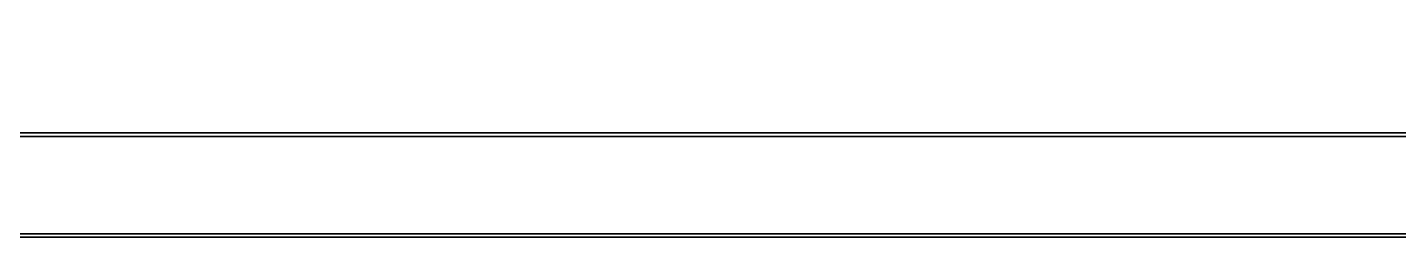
# Model space of a CAD drawing. Header units: inches. Extents: x -38100 to 38100, y 0 to 31750.
# Drawn here: x -35610.66 to -35597.27, y 2.14 to 4.29 of the extents above; entities that cross this region are included whole.
import ezdxf

# ---------------------------------------------------------------- set-up
doc = ezdxf.new("R2010")
doc.units = ezdxf.units.IN
doc.header["$LTSCALE"] = 65.185185
doc.header["$MEASUREMENT"] = 0
doc.layers.add('36', color=7, linetype='CONTINUOUS')
doc.layers.add('41', color=7, linetype='CONTINUOUS')

msp = doc.modelspace()

# ---------------------------------------------------------------- linework, layer by layer
at = {"layer": '36', "color": 7, "linetype": 'CONTINUOUS', "true_color": 0xa89b88}
for points in [[(-38100, 6350, -45720), (38100, 6350, -45720), (-38100, 0, -45720), (-38100, 6350, -45720)], [(38100, 6350, -45720), (38100, 0, -45720), (-38100, 0, -45720), (38100, 6350, -45720)]]:
    msp.add_3dface(points, dxfattribs=at)
at = {"layer": '41', "color": 7, "linetype": 'CONTINUOUS', "true_color": 0xa89b88}
for points in [[(38100, 3.219, 39572.153), (38100, 4.381, 39605.831), (-38100, 3.219, 39572.153), (38100, 3.219, 39572.153)], [(-38100, 3.219, 39572.153), (38100, 4.381, 39605.831), (-38100, 4.381, 39605.831), (-38100, 3.219, 39572.153)], [(38100, 2.235, 39538.469), (38100, 3.219, 39572.153), (-38100, 2.235, 39538.469), (38100, 2.235, 39538.469)], [(-38100, 2.235, 39538.469), (38100, 3.219, 39572.153), (-38100, 3.219, 39572.153), (-38100, 2.235, 39538.469)], [(38100, 1.431, 39504.781), (38100, 2.235, 39538.469), (-38100, 1.431, 39504.781), (38100, 1.431, 39504.781)], [(-38100, 1.431, 39504.781), (38100, 2.235, 39538.469), (-38100, 2.235, 39538.469), (-38100, 1.431, 39504.781)]]:
    msp.add_3dface(points, dxfattribs=at)

doc.saveas('drawing.dxf')
